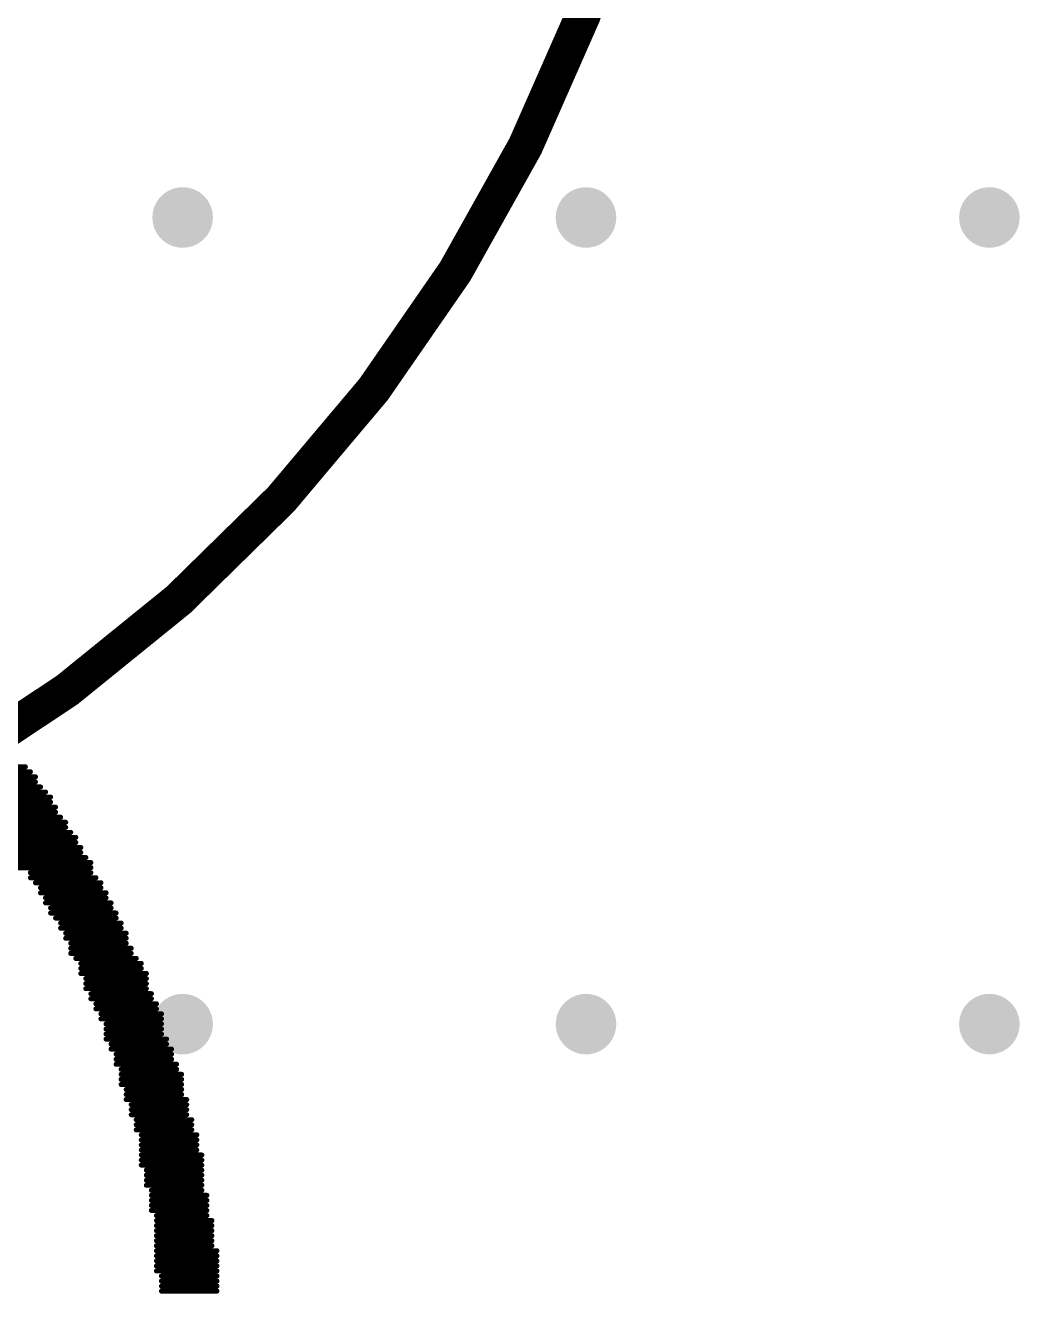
# Model space of a CAD drawing. Header units: inches. Extents: x 3.09 to 5.07, y 1.45 to 3.28.
# Drawn here: x 3.7688 to 3.966, y 1.7065 to 1.9581 of the extents above; entities that cross this region are included whole.
import ezdxf

# ---------------------------------------------------------------- set-up
doc = ezdxf.new("R2010")
doc.units = ezdxf.units.IN
doc.header["$MEASUREMENT"] = 0
for name, color, linetype in [('BottomOverlay', 54, 'Continuous'), ('TopOverlay', 2, 'Continuous'), ('ViaHoleLayer', 16, 'Continuous')]:
    doc.layers.add(name, color=color, linetype=linetype)

# ---------------------------------------------------------------- blocks, each defined once
blk = doc.blocks.new('CR1220____B_84')
at = {"layer": 'BottomOverlay'}
for points in [[(0.292, -0.0677, 0.007, 0.007, -0.783584), (-0.29055, -0.07479, 0.007, 0.007, 0)], [(0.12485, -0.14951, 0.007, 0.007, -0.361847), (-0.12504, -0.1496, 0.007, 0.007, 0)]]:
    blk.add_lwpolyline(points, format="xyseb", dxfattribs=at)

msp = doc.modelspace()

# ---------------------------------------------------------------- hatches: boundary and pattern name
at = {"layer": 'ViaHoleLayer'}
h = msp.add_hatch(color=16, dxfattribs=at)
edge = h.paths.add_edge_path()
edge.add_arc((3.8, 1.92), 0.006, 0, 360)
h = msp.add_hatch(color=16, dxfattribs=at)
edge = h.paths.add_edge_path()
edge.add_arc((3.88, 1.92), 0.006, 0, 360)
h = msp.add_hatch(color=16, dxfattribs=at)
edge = h.paths.add_edge_path()
edge.add_arc((3.96, 1.92), 0.006, 0, 360)
h = msp.add_hatch(color=16, dxfattribs=at)
edge = h.paths.add_edge_path()
edge.add_arc((3.8, 1.76), 0.006, 0, 360)
h = msp.add_hatch(color=16, dxfattribs=at)
edge = h.paths.add_edge_path()
edge.add_arc((3.88, 1.76), 0.006, 0, 360)
h = msp.add_hatch(color=16, dxfattribs=at)
edge = h.paths.add_edge_path()
edge.add_arc((3.96, 1.76), 0.006, 0, 360)

# ---------------------------------------------------------------- linework, layer by layer
at = {"layer": 'TopOverlay'}
for points in [[(3.7558, 1.81104, 0.001, 0.001, 0), (3.7688, 1.81104, 0.001, 0.001, 0)], [(3.7558, 1.81004, 0.001, 0.001, 0), (3.7698, 1.81004, 0.001, 0.001, 0)], [(3.7558, 1.80904, 0.001, 0.001, 0), (3.7708, 1.80904, 0.001, 0.001, 0)], [(3.7578, 1.80804, 0.001, 0.001, 0), (3.7708, 1.80804, 0.001, 0.001, 0)], [(3.7588, 1.80704, 0.001, 0.001, 0), (3.7718, 1.80704, 0.001, 0.001, 0)], [(3.7598, 1.80604, 0.001, 0.001, 0), (3.7728, 1.80604, 0.001, 0.001, 0)], [(3.7598, 1.80504, 0.001, 0.001, 0), (3.7738, 1.80504, 0.001, 0.001, 0)], [(3.7608, 1.80404, 0.001, 0.001, 0), (3.7738, 1.80404, 0.001, 0.001, 0)], [(3.7608, 1.80304, 0.001, 0.001, 0), (3.7748, 1.80304, 0.001, 0.001, 0)], [(3.7618, 1.80204, 0.001, 0.001, 0), (3.7748, 1.80204, 0.001, 0.001, 0)], [(3.7628, 1.80104, 0.001, 0.001, 0), (3.7758, 1.80104, 0.001, 0.001, 0)], [(3.7608, 1.79904, 0.001, 0.001, 0), (3.7768, 1.79904, 0.001, 0.001, 0)], [(3.7628, 1.80004, 0.001, 0.001, 0), (3.7768, 1.80004, 0.001, 0.001, 0)], [(3.7528, 1.79604, 0.001, 0.001, 0), (3.7788, 1.79604, 0.001, 0.001, 0)], [(3.7558, 1.79704, 0.001, 0.001, 0), (3.7788, 1.79704, 0.001, 0.001, 0)], [(3.7568, 1.79804, 0.001, 0.001, 0), (3.7778, 1.79804, 0.001, 0.001, 0)], [(3.7478, 1.79404, 0.001, 0.001, 0), (3.7798, 1.79404, 0.001, 0.001, 0)], [(3.7488, 1.79504, 0.001, 0.001, 0), (3.7798, 1.79504, 0.001, 0.001, 0)], [(3.7388, 1.79104, 0.001, 0.001, 0), (3.7818, 1.79104, 0.001, 0.001, 0)], [(3.7428, 1.79204, 0.001, 0.001, 0), (3.7818, 1.79204, 0.001, 0.001, 0)], [(3.7448, 1.79304, 0.001, 0.001, 0), (3.7808, 1.79304, 0.001, 0.001, 0)], [(3.7698, 1.79004, 0.001, 0.001, 0), (3.7818, 1.79004, 0.001, 0.001, 0)], [(3.7698, 1.78904, 0.001, 0.001, 0), (3.7828, 1.78904, 0.001, 0.001, 0)], [(3.7708, 1.78804, 0.001, 0.001, 0), (3.7838, 1.78804, 0.001, 0.001, 0)], [(3.7718, 1.78704, 0.001, 0.001, 0), (3.7838, 1.78704, 0.001, 0.001, 0)], [(3.7718, 1.78604, 0.001, 0.001, 0), (3.7848, 1.78604, 0.001, 0.001, 0)], [(3.7728, 1.78504, 0.001, 0.001, 0), (3.7848, 1.78504, 0.001, 0.001, 0)], [(3.7728, 1.78404, 0.001, 0.001, 0), (3.7858, 1.78404, 0.001, 0.001, 0)], [(3.7738, 1.78304, 0.001, 0.001, 0), (3.7858, 1.78304, 0.001, 0.001, 0)], [(3.7738, 1.78204, 0.001, 0.001, 0), (3.7868, 1.78204, 0.001, 0.001, 0)], [(3.7748, 1.78104, 0.001, 0.001, 0), (3.7868, 1.78104, 0.001, 0.001, 0)], [(3.7758, 1.78004, 0.001, 0.001, 0), (3.7878, 1.78004, 0.001, 0.001, 0)], [(3.7758, 1.77904, 0.001, 0.001, 0), (3.7878, 1.77904, 0.001, 0.001, 0)], [(3.7768, 1.77804, 0.001, 0.001, 0), (3.7888, 1.77804, 0.001, 0.001, 0)], [(3.7768, 1.77704, 0.001, 0.001, 0), (3.7888, 1.77704, 0.001, 0.001, 0)], [(3.7778, 1.77604, 0.001, 0.001, 0), (3.7888, 1.77604, 0.001, 0.001, 0)], [(3.7778, 1.77504, 0.001, 0.001, 0), (3.7898, 1.77504, 0.001, 0.001, 0)], [(3.7778, 1.77404, 0.001, 0.001, 0), (3.7898, 1.77404, 0.001, 0.001, 0)], [(3.7788, 1.77304, 0.001, 0.001, 0), (3.7908, 1.77304, 0.001, 0.001, 0)], [(3.7798, 1.77204, 0.001, 0.001, 0), (3.7918, 1.77204, 0.001, 0.001, 0)], [(3.7798, 1.77104, 0.001, 0.001, 0), (3.7918, 1.77104, 0.001, 0.001, 0)], [(3.7798, 1.77004, 0.001, 0.001, 0), (3.7928, 1.77004, 0.001, 0.001, 0)], [(3.7808, 1.76904, 0.001, 0.001, 0), (3.7928, 1.76904, 0.001, 0.001, 0)], [(3.7808, 1.76804, 0.001, 0.001, 0), (3.7928, 1.76804, 0.001, 0.001, 0)], [(3.7808, 1.76704, 0.001, 0.001, 0), (3.7928, 1.76704, 0.001, 0.001, 0)], [(3.7818, 1.76604, 0.001, 0.001, 0), (3.7938, 1.76604, 0.001, 0.001, 0)], [(3.7818, 1.76504, 0.001, 0.001, 0), (3.7938, 1.76504, 0.001, 0.001, 0)], [(3.7828, 1.76404, 0.001, 0.001, 0), (3.7948, 1.76404, 0.001, 0.001, 0)], [(3.7828, 1.76304, 0.001, 0.001, 0), (3.7948, 1.76304, 0.001, 0.001, 0)], [(3.7838, 1.76204, 0.001, 0.001, 0), (3.7958, 1.76204, 0.001, 0.001, 0)], [(3.7838, 1.76104, 0.001, 0.001, 0), (3.7958, 1.76104, 0.001, 0.001, 0)], [(3.7848, 1.76004, 0.001, 0.001, 0), (3.7958, 1.76004, 0.001, 0.001, 0)], [(3.7848, 1.75904, 0.001, 0.001, 0), (3.7958, 1.75904, 0.001, 0.001, 0)], [(3.7848, 1.75804, 0.001, 0.001, 0), (3.7958, 1.75804, 0.001, 0.001, 0)], [(3.7848, 1.75704, 0.001, 0.001, 0), (3.7968, 1.75704, 0.001, 0.001, 0)], [(3.7858, 1.75604, 0.001, 0.001, 0), (3.7968, 1.75604, 0.001, 0.001, 0)], [(3.7858, 1.75504, 0.001, 0.001, 0), (3.7978, 1.75504, 0.001, 0.001, 0)], [(3.7868, 1.75404, 0.001, 0.001, 0), (3.7978, 1.75404, 0.001, 0.001, 0)], [(3.7868, 1.75304, 0.001, 0.001, 0), (3.7978, 1.75304, 0.001, 0.001, 0)], [(3.7868, 1.75204, 0.001, 0.001, 0), (3.7988, 1.75204, 0.001, 0.001, 0)], [(3.7878, 1.75104, 0.001, 0.001, 0), (3.7988, 1.75104, 0.001, 0.001, 0)], [(3.7878, 1.75004, 0.001, 0.001, 0), (3.7998, 1.75004, 0.001, 0.001, 0)], [(3.7878, 1.74904, 0.001, 0.001, 0), (3.7998, 1.74904, 0.001, 0.001, 0)], [(3.7878, 1.74804, 0.001, 0.001, 0), (3.7998, 1.74804, 0.001, 0.001, 0)], [(3.7888, 1.74704, 0.001, 0.001, 0), (3.7998, 1.74704, 0.001, 0.001, 0)], [(3.7888, 1.74604, 0.001, 0.001, 0), (3.7998, 1.74604, 0.001, 0.001, 0)], [(3.7888, 1.74504, 0.001, 0.001, 0), (3.8008, 1.74504, 0.001, 0.001, 0)], [(3.7898, 1.74404, 0.001, 0.001, 0), (3.8008, 1.74404, 0.001, 0.001, 0)], [(3.7898, 1.74304, 0.001, 0.001, 0), (3.8008, 1.74304, 0.001, 0.001, 0)], [(3.7898, 1.74204, 0.001, 0.001, 0), (3.8008, 1.74204, 0.001, 0.001, 0)], [(3.7908, 1.74104, 0.001, 0.001, 0), (3.8018, 1.74104, 0.001, 0.001, 0)], [(3.7908, 1.74004, 0.001, 0.001, 0), (3.8018, 1.74004, 0.001, 0.001, 0)], [(3.7908, 1.73904, 0.001, 0.001, 0), (3.8018, 1.73904, 0.001, 0.001, 0)], [(3.7918, 1.73804, 0.001, 0.001, 0), (3.8028, 1.73804, 0.001, 0.001, 0)], [(3.7918, 1.73704, 0.001, 0.001, 0), (3.8028, 1.73704, 0.001, 0.001, 0)], [(3.7918, 1.73604, 0.001, 0.001, 0), (3.8028, 1.73604, 0.001, 0.001, 0)], [(3.7918, 1.73504, 0.001, 0.001, 0), (3.8028, 1.73504, 0.001, 0.001, 0)], [(3.7918, 1.73404, 0.001, 0.001, 0), (3.8038, 1.73404, 0.001, 0.001, 0)], [(3.7918, 1.73304, 0.001, 0.001, 0), (3.8038, 1.73304, 0.001, 0.001, 0)], [(3.7918, 1.73204, 0.001, 0.001, 0), (3.8038, 1.73204, 0.001, 0.001, 0)], [(3.7928, 1.73104, 0.001, 0.001, 0), (3.8038, 1.73104, 0.001, 0.001, 0)], [(3.7928, 1.73004, 0.001, 0.001, 0), (3.8038, 1.73004, 0.001, 0.001, 0)], [(3.7928, 1.72904, 0.001, 0.001, 0), (3.8038, 1.72904, 0.001, 0.001, 0)], [(3.7928, 1.72804, 0.001, 0.001, 0), (3.8038, 1.72804, 0.001, 0.001, 0)], [(3.7938, 1.72704, 0.001, 0.001, 0), (3.8038, 1.72704, 0.001, 0.001, 0)], [(3.7938, 1.72604, 0.001, 0.001, 0), (3.8048, 1.72604, 0.001, 0.001, 0)], [(3.7938, 1.72504, 0.001, 0.001, 0), (3.8048, 1.72504, 0.001, 0.001, 0)], [(3.7938, 1.72404, 0.001, 0.001, 0), (3.8048, 1.72404, 0.001, 0.001, 0)], [(3.7938, 1.72304, 0.001, 0.001, 0), (3.8048, 1.72304, 0.001, 0.001, 0)], [(3.7948, 1.72204, 0.001, 0.001, 0), (3.8048, 1.72204, 0.001, 0.001, 0)], [(3.7948, 1.72104, 0.001, 0.001, 0), (3.8058, 1.72104, 0.001, 0.001, 0)], [(3.7948, 1.72004, 0.001, 0.001, 0), (3.8058, 1.72004, 0.001, 0.001, 0)], [(3.7948, 1.71904, 0.001, 0.001, 0), (3.8058, 1.71904, 0.001, 0.001, 0)], [(3.7948, 1.71804, 0.001, 0.001, 0), (3.8058, 1.71804, 0.001, 0.001, 0)], [(3.7948, 1.71704, 0.001, 0.001, 0), (3.8058, 1.71704, 0.001, 0.001, 0)], [(3.7948, 1.71604, 0.001, 0.001, 0), (3.8058, 1.71604, 0.001, 0.001, 0)], [(3.7948, 1.71504, 0.001, 0.001, 0), (3.8068, 1.71504, 0.001, 0.001, 0)], [(3.7948, 1.71404, 0.001, 0.001, 0), (3.8068, 1.71404, 0.001, 0.001, 0)], [(3.7948, 1.71304, 0.001, 0.001, 0), (3.8068, 1.71304, 0.001, 0.001, 0)], [(3.7948, 1.71204, 0.001, 0.001, 0), (3.8068, 1.71204, 0.001, 0.001, 0)], [(3.7948, 1.71104, 0.001, 0.001, 0), (3.8068, 1.71104, 0.001, 0.001, 0)], [(3.7958, 1.71004, 0.001, 0.001, 0), (3.8068, 1.71004, 0.001, 0.001, 0)], [(3.7958, 1.70904, 0.001, 0.001, 0), (3.8068, 1.70904, 0.001, 0.001, 0)], [(3.7958, 1.70804, 0.001, 0.001, 0), (3.8068, 1.70804, 0.001, 0.001, 0)], [(3.7958, 1.70704, 0.001, 0.001, 0), (3.8068, 1.70704, 0.001, 0.001, 0)]]:
    msp.add_lwpolyline(points, format="xyseb", dxfattribs=at)
for points in [[(3.76855, 1.81104, 0.0005, 0.0005, 1), (3.76905, 1.81104, 0.0005, 0.0005, 1)], [(3.76955, 1.81004, 0.0005, 0.0005, 1), (3.77005, 1.81004, 0.0005, 0.0005, 1)], [(3.77055, 1.80904, 0.0005, 0.0005, 1), (3.77105, 1.80904, 0.0005, 0.0005, 1)], [(3.77055, 1.80804, 0.0005, 0.0005, 1), (3.77105, 1.80804, 0.0005, 0.0005, 1)], [(3.77155, 1.80704, 0.0005, 0.0005, 1), (3.77205, 1.80704, 0.0005, 0.0005, 1)], [(3.77255, 1.80604, 0.0005, 0.0005, 1), (3.77305, 1.80604, 0.0005, 0.0005, 1)], [(3.77355, 1.80504, 0.0005, 0.0005, 1), (3.77405, 1.80504, 0.0005, 0.0005, 1)], [(3.77355, 1.80404, 0.0005, 0.0005, 1), (3.77405, 1.80404, 0.0005, 0.0005, 1)], [(3.77455, 1.80304, 0.0005, 0.0005, 1), (3.77505, 1.80304, 0.0005, 0.0005, 1)], [(3.77455, 1.80204, 0.0005, 0.0005, 1), (3.77505, 1.80204, 0.0005, 0.0005, 1)], [(3.77555, 1.80104, 0.0005, 0.0005, 1), (3.77605, 1.80104, 0.0005, 0.0005, 1)], [(3.77655, 1.80004, 0.0005, 0.0005, 1), (3.77705, 1.80004, 0.0005, 0.0005, 1)], [(3.77655, 1.79904, 0.0005, 0.0005, 1), (3.77705, 1.79904, 0.0005, 0.0005, 1)], [(3.77755, 1.79804, 0.0005, 0.0005, 1), (3.77805, 1.79804, 0.0005, 0.0005, 1)], [(3.77855, 1.79704, 0.0005, 0.0005, 1), (3.77905, 1.79704, 0.0005, 0.0005, 1)], [(3.77855, 1.79604, 0.0005, 0.0005, 1), (3.77905, 1.79604, 0.0005, 0.0005, 1)], [(3.77955, 1.79504, 0.0005, 0.0005, 1), (3.78005, 1.79504, 0.0005, 0.0005, 1)], [(3.77955, 1.79404, 0.0005, 0.0005, 1), (3.78005, 1.79404, 0.0005, 0.0005, 1)], [(3.78055, 1.79304, 0.0005, 0.0005, 1), (3.78105, 1.79304, 0.0005, 0.0005, 1)], [(3.78155, 1.79204, 0.0005, 0.0005, 1), (3.78205, 1.79204, 0.0005, 0.0005, 1)], [(3.78155, 1.79104, 0.0005, 0.0005, 1), (3.78205, 1.79104, 0.0005, 0.0005, 1)], [(3.76955, 1.79004, 0.0005, 0.0005, 1), (3.77005, 1.79004, 0.0005, 0.0005, 1)], [(3.76955, 1.78904, 0.0005, 0.0005, 1), (3.77005, 1.78904, 0.0005, 0.0005, 1)], [(3.78155, 1.79004, 0.0005, 0.0005, 1), (3.78205, 1.79004, 0.0005, 0.0005, 1)], [(3.78255, 1.78904, 0.0005, 0.0005, 1), (3.78305, 1.78904, 0.0005, 0.0005, 1)], [(3.77055, 1.78804, 0.0005, 0.0005, 1), (3.77105, 1.78804, 0.0005, 0.0005, 1)], [(3.77155, 1.78704, 0.0005, 0.0005, 1), (3.77205, 1.78704, 0.0005, 0.0005, 1)], [(3.77155, 1.78604, 0.0005, 0.0005, 1), (3.77205, 1.78604, 0.0005, 0.0005, 1)], [(3.78355, 1.78804, 0.0005, 0.0005, 1), (3.78405, 1.78804, 0.0005, 0.0005, 1)], [(3.78355, 1.78704, 0.0005, 0.0005, 1), (3.78405, 1.78704, 0.0005, 0.0005, 1)], [(3.78455, 1.78604, 0.0005, 0.0005, 1), (3.78505, 1.78604, 0.0005, 0.0005, 1)], [(3.77255, 1.78504, 0.0005, 0.0005, 1), (3.77305, 1.78504, 0.0005, 0.0005, 1)], [(3.77255, 1.78404, 0.0005, 0.0005, 1), (3.77305, 1.78404, 0.0005, 0.0005, 1)], [(3.78455, 1.78504, 0.0005, 0.0005, 1), (3.78505, 1.78504, 0.0005, 0.0005, 1)], [(3.78555, 1.78404, 0.0005, 0.0005, 1), (3.78605, 1.78404, 0.0005, 0.0005, 1)], [(3.77355, 1.78304, 0.0005, 0.0005, 1), (3.77405, 1.78304, 0.0005, 0.0005, 1)], [(3.77355, 1.78204, 0.0005, 0.0005, 1), (3.77405, 1.78204, 0.0005, 0.0005, 1)], [(3.77455, 1.78104, 0.0005, 0.0005, 1), (3.77505, 1.78104, 0.0005, 0.0005, 1)], [(3.78555, 1.78304, 0.0005, 0.0005, 1), (3.78605, 1.78304, 0.0005, 0.0005, 1)], [(3.78655, 1.78204, 0.0005, 0.0005, 1), (3.78705, 1.78204, 0.0005, 0.0005, 1)], [(3.78655, 1.78104, 0.0005, 0.0005, 1), (3.78705, 1.78104, 0.0005, 0.0005, 1)], [(3.77555, 1.78004, 0.0005, 0.0005, 1), (3.77605, 1.78004, 0.0005, 0.0005, 1)], [(3.77555, 1.77904, 0.0005, 0.0005, 1), (3.77605, 1.77904, 0.0005, 0.0005, 1)], [(3.78755, 1.78004, 0.0005, 0.0005, 1), (3.78805, 1.78004, 0.0005, 0.0005, 1)], [(3.78755, 1.77904, 0.0005, 0.0005, 1), (3.78805, 1.77904, 0.0005, 0.0005, 1)], [(3.77655, 1.77804, 0.0005, 0.0005, 1), (3.77705, 1.77804, 0.0005, 0.0005, 1)], [(3.77655, 1.77704, 0.0005, 0.0005, 1), (3.77705, 1.77704, 0.0005, 0.0005, 1)], [(3.77755, 1.77604, 0.0005, 0.0005, 1), (3.77805, 1.77604, 0.0005, 0.0005, 1)], [(3.78855, 1.77804, 0.0005, 0.0005, 1), (3.78905, 1.77804, 0.0005, 0.0005, 1)], [(3.78855, 1.77704, 0.0005, 0.0005, 1), (3.78905, 1.77704, 0.0005, 0.0005, 1)], [(3.78855, 1.77604, 0.0005, 0.0005, 1), (3.78905, 1.77604, 0.0005, 0.0005, 1)], [(3.77755, 1.77504, 0.0005, 0.0005, 1), (3.77805, 1.77504, 0.0005, 0.0005, 1)], [(3.77755, 1.77404, 0.0005, 0.0005, 1), (3.77805, 1.77404, 0.0005, 0.0005, 1)], [(3.77855, 1.77304, 0.0005, 0.0005, 1), (3.77905, 1.77304, 0.0005, 0.0005, 1)], [(3.78955, 1.77504, 0.0005, 0.0005, 1), (3.79005, 1.77504, 0.0005, 0.0005, 1)], [(3.78955, 1.77404, 0.0005, 0.0005, 1), (3.79005, 1.77404, 0.0005, 0.0005, 1)], [(3.79055, 1.77304, 0.0005, 0.0005, 1), (3.79105, 1.77304, 0.0005, 0.0005, 1)], [(3.77955, 1.77204, 0.0005, 0.0005, 1), (3.78005, 1.77204, 0.0005, 0.0005, 1)], [(3.77955, 1.77104, 0.0005, 0.0005, 1), (3.78005, 1.77104, 0.0005, 0.0005, 1)], [(3.79155, 1.77204, 0.0005, 0.0005, 1), (3.79205, 1.77204, 0.0005, 0.0005, 1)], [(3.79155, 1.77104, 0.0005, 0.0005, 1), (3.79205, 1.77104, 0.0005, 0.0005, 1)], [(3.77955, 1.77004, 0.0005, 0.0005, 1), (3.78005, 1.77004, 0.0005, 0.0005, 1)], [(3.78055, 1.76904, 0.0005, 0.0005, 1), (3.78105, 1.76904, 0.0005, 0.0005, 1)], [(3.78055, 1.76804, 0.0005, 0.0005, 1), (3.78105, 1.76804, 0.0005, 0.0005, 1)], [(3.79255, 1.77004, 0.0005, 0.0005, 1), (3.79305, 1.77004, 0.0005, 0.0005, 1)], [(3.79255, 1.76904, 0.0005, 0.0005, 1), (3.79305, 1.76904, 0.0005, 0.0005, 1)], [(3.79255, 1.76804, 0.0005, 0.0005, 1), (3.79305, 1.76804, 0.0005, 0.0005, 1)], [(3.78055, 1.76704, 0.0005, 0.0005, 1), (3.78105, 1.76704, 0.0005, 0.0005, 1)], [(3.78155, 1.76604, 0.0005, 0.0005, 1), (3.78205, 1.76604, 0.0005, 0.0005, 1)], [(3.79255, 1.76704, 0.0005, 0.0005, 1), (3.79305, 1.76704, 0.0005, 0.0005, 1)], [(3.79355, 1.76604, 0.0005, 0.0005, 1), (3.79405, 1.76604, 0.0005, 0.0005, 1)], [(3.78155, 1.76504, 0.0005, 0.0005, 1), (3.78205, 1.76504, 0.0005, 0.0005, 1)], [(3.78255, 1.76404, 0.0005, 0.0005, 1), (3.78305, 1.76404, 0.0005, 0.0005, 1)], [(3.78255, 1.76304, 0.0005, 0.0005, 1), (3.78305, 1.76304, 0.0005, 0.0005, 1)], [(3.79355, 1.76504, 0.0005, 0.0005, 1), (3.79405, 1.76504, 0.0005, 0.0005, 1)], [(3.79455, 1.76404, 0.0005, 0.0005, 1), (3.79505, 1.76404, 0.0005, 0.0005, 1)], [(3.79455, 1.76304, 0.0005, 0.0005, 1), (3.79505, 1.76304, 0.0005, 0.0005, 1)], [(3.78355, 1.76204, 0.0005, 0.0005, 1), (3.78405, 1.76204, 0.0005, 0.0005, 1)], [(3.78355, 1.76104, 0.0005, 0.0005, 1), (3.78405, 1.76104, 0.0005, 0.0005, 1)], [(3.79555, 1.76204, 0.0005, 0.0005, 1), (3.79605, 1.76204, 0.0005, 0.0005, 1)], [(3.79555, 1.76104, 0.0005, 0.0005, 1), (3.79605, 1.76104, 0.0005, 0.0005, 1)], [(3.78455, 1.76004, 0.0005, 0.0005, 1), (3.78505, 1.76004, 0.0005, 0.0005, 1)], [(3.78455, 1.75904, 0.0005, 0.0005, 1), (3.78505, 1.75904, 0.0005, 0.0005, 1)], [(3.78455, 1.75804, 0.0005, 0.0005, 1), (3.78505, 1.75804, 0.0005, 0.0005, 1)], [(3.79555, 1.76004, 0.0005, 0.0005, 1), (3.79605, 1.76004, 0.0005, 0.0005, 1)], [(3.79555, 1.75904, 0.0005, 0.0005, 1), (3.79605, 1.75904, 0.0005, 0.0005, 1)], [(3.79555, 1.75804, 0.0005, 0.0005, 1), (3.79605, 1.75804, 0.0005, 0.0005, 1)], [(3.78455, 1.75704, 0.0005, 0.0005, 1), (3.78505, 1.75704, 0.0005, 0.0005, 1)], [(3.78555, 1.75604, 0.0005, 0.0005, 1), (3.78605, 1.75604, 0.0005, 0.0005, 1)], [(3.79655, 1.75704, 0.0005, 0.0005, 1), (3.79705, 1.75704, 0.0005, 0.0005, 1)], [(3.79655, 1.75604, 0.0005, 0.0005, 1), (3.79705, 1.75604, 0.0005, 0.0005, 1)], [(3.78555, 1.75504, 0.0005, 0.0005, 1), (3.78605, 1.75504, 0.0005, 0.0005, 1)], [(3.78655, 1.75404, 0.0005, 0.0005, 1), (3.78705, 1.75404, 0.0005, 0.0005, 1)], [(3.78655, 1.75304, 0.0005, 0.0005, 1), (3.78705, 1.75304, 0.0005, 0.0005, 1)], [(3.79755, 1.75504, 0.0005, 0.0005, 1), (3.79805, 1.75504, 0.0005, 0.0005, 1)], [(3.79755, 1.75404, 0.0005, 0.0005, 1), (3.79805, 1.75404, 0.0005, 0.0005, 1)], [(3.79755, 1.75304, 0.0005, 0.0005, 1), (3.79805, 1.75304, 0.0005, 0.0005, 1)], [(3.78655, 1.75204, 0.0005, 0.0005, 1), (3.78705, 1.75204, 0.0005, 0.0005, 1)], [(3.78755, 1.75104, 0.0005, 0.0005, 1), (3.78805, 1.75104, 0.0005, 0.0005, 1)], [(3.79855, 1.75204, 0.0005, 0.0005, 1), (3.79905, 1.75204, 0.0005, 0.0005, 1)], [(3.79855, 1.75104, 0.0005, 0.0005, 1), (3.79905, 1.75104, 0.0005, 0.0005, 1)], [(3.78755, 1.75004, 0.0005, 0.0005, 1), (3.78805, 1.75004, 0.0005, 0.0005, 1)], [(3.78755, 1.74904, 0.0005, 0.0005, 1), (3.78805, 1.74904, 0.0005, 0.0005, 1)], [(3.78755, 1.74804, 0.0005, 0.0005, 1), (3.78805, 1.74804, 0.0005, 0.0005, 1)], [(3.79955, 1.75004, 0.0005, 0.0005, 1), (3.80005, 1.75004, 0.0005, 0.0005, 1)], [(3.79955, 1.74904, 0.0005, 0.0005, 1), (3.80005, 1.74904, 0.0005, 0.0005, 1)], [(3.79955, 1.74804, 0.0005, 0.0005, 1), (3.80005, 1.74804, 0.0005, 0.0005, 1)], [(3.78855, 1.74704, 0.0005, 0.0005, 1), (3.78905, 1.74704, 0.0005, 0.0005, 1)], [(3.78855, 1.74604, 0.0005, 0.0005, 1), (3.78905, 1.74604, 0.0005, 0.0005, 1)], [(3.79955, 1.74704, 0.0005, 0.0005, 1), (3.80005, 1.74704, 0.0005, 0.0005, 1)], [(3.79955, 1.74604, 0.0005, 0.0005, 1), (3.80005, 1.74604, 0.0005, 0.0005, 1)], [(3.78855, 1.74504, 0.0005, 0.0005, 1), (3.78905, 1.74504, 0.0005, 0.0005, 1)], [(3.78955, 1.74404, 0.0005, 0.0005, 1), (3.79005, 1.74404, 0.0005, 0.0005, 1)], [(3.78955, 1.74304, 0.0005, 0.0005, 1), (3.79005, 1.74304, 0.0005, 0.0005, 1)], [(3.80055, 1.74504, 0.0005, 0.0005, 1), (3.80105, 1.74504, 0.0005, 0.0005, 1)], [(3.80055, 1.74404, 0.0005, 0.0005, 1), (3.80105, 1.74404, 0.0005, 0.0005, 1)], [(3.80055, 1.74304, 0.0005, 0.0005, 1), (3.80105, 1.74304, 0.0005, 0.0005, 1)], [(3.78955, 1.74204, 0.0005, 0.0005, 1), (3.79005, 1.74204, 0.0005, 0.0005, 1)], [(3.79055, 1.74104, 0.0005, 0.0005, 1), (3.79105, 1.74104, 0.0005, 0.0005, 1)], [(3.80055, 1.74204, 0.0005, 0.0005, 1), (3.80105, 1.74204, 0.0005, 0.0005, 1)], [(3.80155, 1.74104, 0.0005, 0.0005, 1), (3.80205, 1.74104, 0.0005, 0.0005, 1)], [(3.79055, 1.74004, 0.0005, 0.0005, 1), (3.79105, 1.74004, 0.0005, 0.0005, 1)], [(3.79055, 1.73904, 0.0005, 0.0005, 1), (3.79105, 1.73904, 0.0005, 0.0005, 1)], [(3.79155, 1.73804, 0.0005, 0.0005, 1), (3.79205, 1.73804, 0.0005, 0.0005, 1)], [(3.80155, 1.74004, 0.0005, 0.0005, 1), (3.80205, 1.74004, 0.0005, 0.0005, 1)], [(3.80155, 1.73904, 0.0005, 0.0005, 1), (3.80205, 1.73904, 0.0005, 0.0005, 1)], [(3.80255, 1.73804, 0.0005, 0.0005, 1), (3.80305, 1.73804, 0.0005, 0.0005, 1)], [(3.79155, 1.73704, 0.0005, 0.0005, 1), (3.79205, 1.73704, 0.0005, 0.0005, 1)], [(3.79155, 1.73604, 0.0005, 0.0005, 1), (3.79205, 1.73604, 0.0005, 0.0005, 1)], [(3.80255, 1.73704, 0.0005, 0.0005, 1), (3.80305, 1.73704, 0.0005, 0.0005, 1)], [(3.80255, 1.73604, 0.0005, 0.0005, 1), (3.80305, 1.73604, 0.0005, 0.0005, 1)], [(3.79155, 1.73504, 0.0005, 0.0005, 1), (3.79205, 1.73504, 0.0005, 0.0005, 1)], [(3.79155, 1.73404, 0.0005, 0.0005, 1), (3.79205, 1.73404, 0.0005, 0.0005, 1)], [(3.79155, 1.73304, 0.0005, 0.0005, 1), (3.79205, 1.73304, 0.0005, 0.0005, 1)], [(3.80255, 1.73504, 0.0005, 0.0005, 1), (3.80305, 1.73504, 0.0005, 0.0005, 1)], [(3.80355, 1.73404, 0.0005, 0.0005, 1), (3.80405, 1.73404, 0.0005, 0.0005, 1)], [(3.80355, 1.73304, 0.0005, 0.0005, 1), (3.80405, 1.73304, 0.0005, 0.0005, 1)], [(3.79155, 1.73204, 0.0005, 0.0005, 1), (3.79205, 1.73204, 0.0005, 0.0005, 1)], [(3.79255, 1.73104, 0.0005, 0.0005, 1), (3.79305, 1.73104, 0.0005, 0.0005, 1)], [(3.80355, 1.73204, 0.0005, 0.0005, 1), (3.80405, 1.73204, 0.0005, 0.0005, 1)], [(3.80355, 1.73104, 0.0005, 0.0005, 1), (3.80405, 1.73104, 0.0005, 0.0005, 1)], [(3.79255, 1.73004, 0.0005, 0.0005, 1), (3.79305, 1.73004, 0.0005, 0.0005, 1)], [(3.79255, 1.72904, 0.0005, 0.0005, 1), (3.79305, 1.72904, 0.0005, 0.0005, 1)], [(3.79255, 1.72804, 0.0005, 0.0005, 1), (3.79305, 1.72804, 0.0005, 0.0005, 1)], [(3.80355, 1.73004, 0.0005, 0.0005, 1), (3.80405, 1.73004, 0.0005, 0.0005, 1)], [(3.80355, 1.72904, 0.0005, 0.0005, 1), (3.80405, 1.72904, 0.0005, 0.0005, 1)], [(3.80355, 1.72804, 0.0005, 0.0005, 1), (3.80405, 1.72804, 0.0005, 0.0005, 1)], [(3.79355, 1.72704, 0.0005, 0.0005, 1), (3.79405, 1.72704, 0.0005, 0.0005, 1)], [(3.79355, 1.72604, 0.0005, 0.0005, 1), (3.79405, 1.72604, 0.0005, 0.0005, 1)], [(3.80355, 1.72704, 0.0005, 0.0005, 1), (3.80405, 1.72704, 0.0005, 0.0005, 1)], [(3.80455, 1.72604, 0.0005, 0.0005, 1), (3.80505, 1.72604, 0.0005, 0.0005, 1)], [(3.79355, 1.72504, 0.0005, 0.0005, 1), (3.79405, 1.72504, 0.0005, 0.0005, 1)], [(3.79355, 1.72404, 0.0005, 0.0005, 1), (3.79405, 1.72404, 0.0005, 0.0005, 1)], [(3.79355, 1.72304, 0.0005, 0.0005, 1), (3.79405, 1.72304, 0.0005, 0.0005, 1)], [(3.80455, 1.72504, 0.0005, 0.0005, 1), (3.80505, 1.72504, 0.0005, 0.0005, 1)], [(3.80455, 1.72404, 0.0005, 0.0005, 1), (3.80505, 1.72404, 0.0005, 0.0005, 1)], [(3.80455, 1.72304, 0.0005, 0.0005, 1), (3.80505, 1.72304, 0.0005, 0.0005, 1)], [(3.79455, 1.72204, 0.0005, 0.0005, 1), (3.79505, 1.72204, 0.0005, 0.0005, 1)], [(3.79455, 1.72104, 0.0005, 0.0005, 1), (3.79505, 1.72104, 0.0005, 0.0005, 1)], [(3.80455, 1.72204, 0.0005, 0.0005, 1), (3.80505, 1.72204, 0.0005, 0.0005, 1)], [(3.80555, 1.72104, 0.0005, 0.0005, 1), (3.80605, 1.72104, 0.0005, 0.0005, 1)], [(3.79455, 1.72004, 0.0005, 0.0005, 1), (3.79505, 1.72004, 0.0005, 0.0005, 1)], [(3.79455, 1.71904, 0.0005, 0.0005, 1), (3.79505, 1.71904, 0.0005, 0.0005, 1)], [(3.79455, 1.71804, 0.0005, 0.0005, 1), (3.79505, 1.71804, 0.0005, 0.0005, 1)], [(3.80555, 1.72004, 0.0005, 0.0005, 1), (3.80605, 1.72004, 0.0005, 0.0005, 1)], [(3.80555, 1.71904, 0.0005, 0.0005, 1), (3.80605, 1.71904, 0.0005, 0.0005, 1)], [(3.80555, 1.71804, 0.0005, 0.0005, 1), (3.80605, 1.71804, 0.0005, 0.0005, 1)], [(3.79455, 1.71704, 0.0005, 0.0005, 1), (3.79505, 1.71704, 0.0005, 0.0005, 1)], [(3.79455, 1.71604, 0.0005, 0.0005, 1), (3.79505, 1.71604, 0.0005, 0.0005, 1)], [(3.80555, 1.71704, 0.0005, 0.0005, 1), (3.80605, 1.71704, 0.0005, 0.0005, 1)], [(3.80555, 1.71604, 0.0005, 0.0005, 1), (3.80605, 1.71604, 0.0005, 0.0005, 1)], [(3.79455, 1.71504, 0.0005, 0.0005, 1), (3.79505, 1.71504, 0.0005, 0.0005, 1)], [(3.79455, 1.71404, 0.0005, 0.0005, 1), (3.79505, 1.71404, 0.0005, 0.0005, 1)], [(3.79455, 1.71304, 0.0005, 0.0005, 1), (3.79505, 1.71304, 0.0005, 0.0005, 1)], [(3.80655, 1.71504, 0.0005, 0.0005, 1), (3.80705, 1.71504, 0.0005, 0.0005, 1)], [(3.80655, 1.71404, 0.0005, 0.0005, 1), (3.80705, 1.71404, 0.0005, 0.0005, 1)], [(3.80655, 1.71304, 0.0005, 0.0005, 1), (3.80705, 1.71304, 0.0005, 0.0005, 1)], [(3.79455, 1.71204, 0.0005, 0.0005, 1), (3.79505, 1.71204, 0.0005, 0.0005, 1)], [(3.79455, 1.71104, 0.0005, 0.0005, 1), (3.79505, 1.71104, 0.0005, 0.0005, 1)], [(3.80655, 1.71204, 0.0005, 0.0005, 1), (3.80705, 1.71204, 0.0005, 0.0005, 1)], [(3.80655, 1.71104, 0.0005, 0.0005, 1), (3.80705, 1.71104, 0.0005, 0.0005, 1)], [(3.79555, 1.71004, 0.0005, 0.0005, 1), (3.79605, 1.71004, 0.0005, 0.0005, 1)], [(3.79555, 1.70904, 0.0005, 0.0005, 1), (3.79605, 1.70904, 0.0005, 0.0005, 1)], [(3.79555, 1.70804, 0.0005, 0.0005, 1), (3.79605, 1.70804, 0.0005, 0.0005, 1)], [(3.80655, 1.71004, 0.0005, 0.0005, 1), (3.80705, 1.71004, 0.0005, 0.0005, 1)], [(3.80655, 1.70904, 0.0005, 0.0005, 1), (3.80705, 1.70904, 0.0005, 0.0005, 1)], [(3.80655, 1.70804, 0.0005, 0.0005, 1), (3.80705, 1.70804, 0.0005, 0.0005, 1)], [(3.79555, 1.70704, 0.0005, 0.0005, 1), (3.79605, 1.70704, 0.0005, 0.0005, 1)], [(3.80655, 1.70704, 0.0005, 0.0005, 1), (3.80705, 1.70704, 0.0005, 0.0005, 1)]]:
    msp.add_lwpolyline(points, format="xyseb", close=True, dxfattribs=at)

# ---------------------------------------------------------------- block references
at = {"rotation": 90}
msp.add_blockref('CR1220____B_84', (3.6, 2.0682), dxfattribs=at)

doc.saveas('drawing.dxf')
